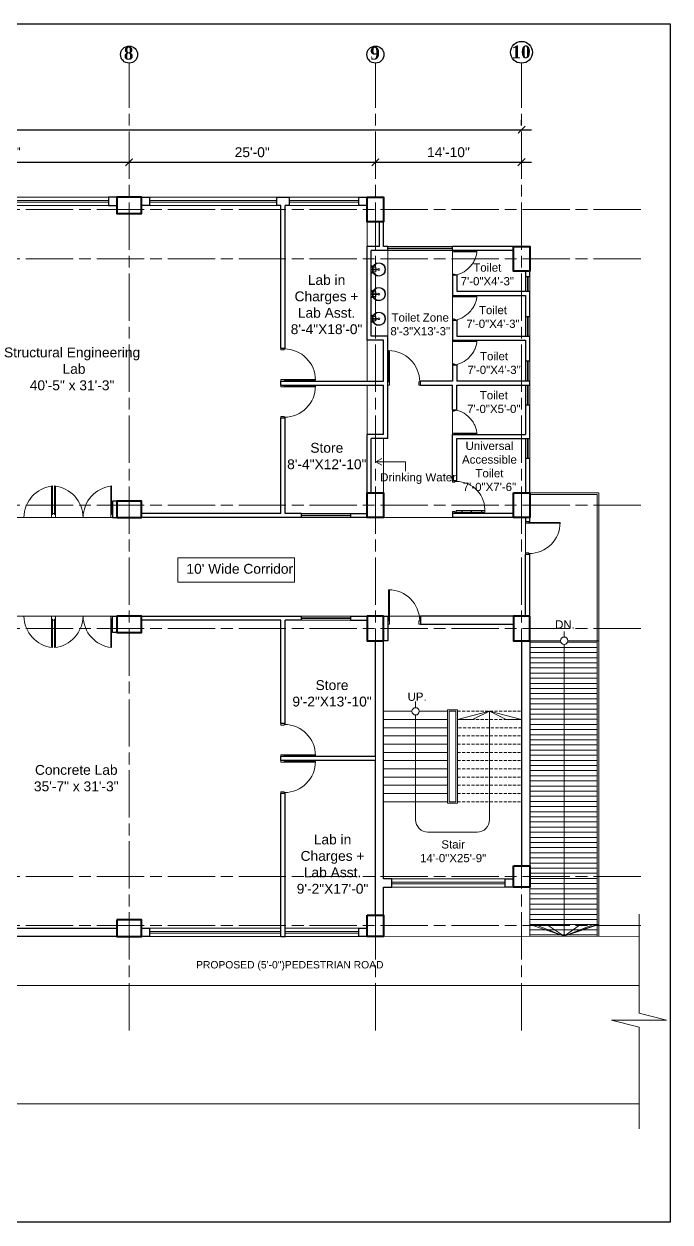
# Model space of a CAD drawing. Header units: inches. Extents: x -12 to 20935469, y -1604 to 24729220.
# Drawn here: x 20857413 to 20858200, y 24723288 to 24724746 of the extents above; entities that cross this region are included whole.
import ezdxf

# ---------------------------------------------------------------- set-up
doc = ezdxf.new("R2010")
doc.units = ezdxf.units.IN
doc.header["$LTSCALE"] = 0.03
doc.header["$MEASUREMENT"] = 0
doc.header["$PDMODE"] = 32
doc.header["$PDSIZE"] = 15
doc.linetypes.add('ACAD_ISO08W100', pattern=[36, 24, -3, 6, -3])
doc.linetypes.add('DASHED2', pattern=[0.375, 0.25, -0.125])
for name, color, linetype, lineweight in [('AV_Text', 7, 'Continuous', 9), ('column', 1, 'Continuous', 40), ('Dim Line', 252, 'Continuous', 13), ('Door', 7, 'Continuous', 18), ('Glass Line', 252, 'Continuous', 9), ('Grid Line', 252, 'Continuous', 18), ('Hatch', 253, 'Continuous', 15), ('Main Wall', 7, 'Continuous', 30), ('RAIL', 23, 'Continuous', 13), ('STAIR', 46, 'Continuous', 15), ('TOILET FIXTURE', 142, 'Continuous', 5), ('wind.', 150, 'Continuous', 20)]:
    doc.layers.add(name, color=color, linetype=linetype, lineweight=lineweight)
doc.layers.add('TEXT', color=7, linetype='Continuous')
doc.styles.add('2', font='swisscl.ttf')
doc.styles.add('RomanS', font='arial.ttf', dxfattribs={"height": 12})
doc.styles.get("Standard").update_dxf_attribs({"font": 'timesbd.ttf'})
doc.dimstyles.new('Aec_Arch_I', dxfattribs={"dimscale": 96, "dimtxt": 12, "dimasz": 0.09375, "dimexe": 0.125, "dimexo": 0.125, "dimgap": 0.0625, "dimtad": 1, "dimdec": 0, "dimzin": 3, "dimdsep": 46, "dimlunit": 4, "dimtxsty": 'RomanS', "dimblk1": 'ARCHTICK', "dimblk2": 'ARCHTICK', "dimsah": 1, "dimcen": 0.09375, "dimdle": 0.125, "dimadec": 0, "dimazin": 0, "dimtfac": 0.75, "dimtdec": 0, "dimtmove": 2, "dimatfit": 3, "dimldrblk": 'ARCHTICK', "dimfxl": 1, "dimfrac": 1, "dimtolj": 1, "dimtzin": 0, "dimarcsym": 0})

# ---------------------------------------------------------------- blocks, each defined once
blk = doc.blocks.new('$D40')
at = {"layer": 'Door'}
for p, q in [((1, 4), (1, 42)), ((2, 0), (2, 42)), ((1, 5), (0, 5)), ((2, 0), (0, 0)), ((2, 4), (1, 4)), ((39, 4), (38, 4)), ((38, 4), (38, 0)), ((40, 0), (38, 0)), ((40, 5), (39, 5)), ((39, 5), (39, 4))]:
    blk.add_line(p, q, dxfattribs=at)
blk.add_arc((1, 4), 38, 0, 90, dxfattribs=at)
blk = doc.blocks.new('sssss-flat-876')
at = {"layer": 'Door', "linetype": 'Continuous', "ltscale": 3}
blk.add_line((3666.5, 84027.2), (3666.5, 84055.7), dxfattribs=at)
at = {"layer": 'Door', "linetype": 'Continuous', "ltscale": 3, "extrusion": (-7.21527e-09, -3.35624e-18, 1), "elevation": 0}
for points in [[(3666.5, 84057.2), (3666.5, 84055.7), (3668.4, 84055.7), (3668.4, 84056.5), (3670.2, 84056.5), (3670.2, 84057.2)], [(3668.4, 84055.7), (3696.2, 84055.7), (3696.2, 84056.5), (3668.4, 84056.5)]]:
    blk.add_lwpolyline(points, close=True, dxfattribs=at)
at = {"layer": 'Door', "linetype": 'Continuous', "ltscale": 3, "flags": 128}
blk.add_lwpolyline([(3670.2, 84027.2, 0.04096), (3675.5, 84028.9, 0.082496), (3684.9, 84034.8, 0.052187), (3689.7, 84040, 0.043988), (3692.9, 84045, 0.036571), (3694.8, 84049.6, 0.034751), (3695.9, 84054.2, 0.011435), (3696.2, 84055.7)], format="xyb", dxfattribs=at)
at = {"layer": 'Door', "linetype": 'Continuous', "ltscale": 3}
blk.add_lwpolyline([(3666.5, 84027.2), (3666.5, 84028.7), (3668.4, 84028.7), (3668.4, 84027.9), (3670.2, 84027.9), (3670.2, 84027.2)], close=True, dxfattribs=at)
blk = doc.blocks.new('Door_45')
at = {"layer": 'Door'}
for p, q in [((1.5, 5), (1.5, 44)), ((1.5, 40), (2.2, 40)), ((2.2, 40), (2.2, 39.5)), ((2.2, 39.5), (2.7, 39.5)), ((2.7, 39.5), (2.7, 40)), ((2.7, 40), (3.5, 40)), ((3.5, 44), (3.5, 5)), ((1.5, 25.8), (2.2, 25.8)), ((2.2, 25.8), (2.2, 25.3)), ((2.2, 25.3), (2.7, 25.3)), ((2.7, 25.8), (3.5, 25.8)), ((2.7, 25.3), (2.7, 25.8)), ((0, 0), (0, 5)), ((0, 5), (1.5, 5)), ((1.5, 12.6), (2.2, 12.6)), ((3.5, 5), (1.5, 5)), ((1.5, 5), (1.5, 3)), ((1.5, 3), (2.5, 3)), ((2.2, 12.6), (2.2, 13.1)), ((2.2, 13.1), (2.7, 13.1)), ((2.5, 3), (2.5, 0)), ((2.7, 13.1), (2.7, 12.6)), ((2.7, 12.6), (3.5, 12.6)), ((42.5, 3), (42.5, 0)), ((43.5, 3), (42.5, 3)), ((45, 5), (43.5, 5)), ((43.5, 5), (43.5, 3)), ((45, 0), (45, 5)), ((2.5, 0), (0, 0)), ((42.5, 0), (45, 0))]:
    blk.add_line(p, q, dxfattribs=at)
blk.add_arc((4.7, 5.3), 38.8, 359.6233, 94.6685, dxfattribs=at)
blk = doc.blocks.new('7-flat-72')
at = {"layer": 'Glass Line', "color": 8, "ltscale": 20}
for p, q in [((-64478.7, 376960.5), (-64480.3, 376960.5)), ((-64480.3, 376959.5), (-64480.3, 376960.5)), ((-64480.3, 376959.5), (-64480.3, 376960.5)), ((-64478.7, 376959.5), (-64480.3, 376959.5)), ((-64480.3, 376959.1), (-64480.3, 376959.4)), ((-64478.7, 376959.4), (-64480.3, 376959.4)), ((-64478.7, 376959.1), (-64480.3, 376959.1)), ((-64480.2, 376959.4), (-64480.2, 376959.5)), ((-64480.1, 376959.5), (-64480.1, 376960.5)), ((-64479.9, 376959.5), (-64479.9, 376960.5)), ((-64479.5, 376959.5), (-64479.5, 376960.5)), ((-64479.1, 376959.5), (-64479.1, 376960.5)), ((-64478.9, 376959.5), (-64478.9, 376960.5)), ((-64478.9, 376959.4), (-64478.9, 376959.5)), ((-64478.8, 376959.5), (-64478.8, 376960.5)), ((-64478.7, 376959.5), (-64478.7, 376960.5)), ((-64478.7, 376959.1), (-64478.7, 376959.4)), ((-64475.1, 376959.4), (-64476.9, 376959.4)), ((-64476.9, 376959.1), (-64476.9, 376959.4)), ((-64475.1, 376959.1), (-64476.9, 376959.1)), ((-64476.6, 376959.4), (-64476.6, 376966.6)), ((-64475.5, 376966.6), (-64476.6, 376966.6)), ((-64475.5, 376959.4), (-64475.5, 376966.6)), ((-64475.1, 376959.1), (-64475.1, 376959.4)), ((-64473.3, 376960.5), (-64471.7, 376960.5)), ((-64473.3, 376959.5), (-64473.3, 376960.5)), ((-64473.3, 376959.5), (-64473.3, 376960.5)), ((-64473.3, 376959.5), (-64471.7, 376959.5)), ((-64473.3, 376959.1), (-64473.3, 376959.4)), ((-64473.3, 376959.4), (-64471.7, 376959.4)), ((-64473.3, 376959.1), (-64471.7, 376959.1)), ((-64473.1, 376959.5), (-64473.1, 376960.5)), ((-64473.1, 376959.4), (-64473.1, 376959.5)), ((-64472.9, 376959.5), (-64472.9, 376960.5)), ((-64472.5, 376959.5), (-64472.5, 376960.5)), ((-64472.1, 376959.5), (-64472.1, 376960.5)), ((-64471.9, 376959.5), (-64471.9, 376960.5)), ((-64471.9, 376959.4), (-64471.9, 376959.5)), ((-64471.8, 376959.5), (-64471.8, 376960.5)), ((-64471.7, 376959.5), (-64471.7, 376960.5)), ((-64471.7, 376959.1), (-64471.7, 376959.4))]:
    blk.add_line(p, q, dxfattribs=at)
blk.add_circle((-64476, 376968.4, 0), 1.08, dxfattribs=at)
for radius, start, end in [(8.1, 273.8334, 266.1883), (7.55, 274.115, 265.9068)]:
    blk.add_arc((-64476, 376968.4, 0), radius, start, end, dxfattribs=at)
blk = doc.blocks.new('SFSFSFS-flat-72')
at = {"layer": 'TOILET FIXTURE', "ltscale": 0.2}
blk.add_lwpolyline([(-3918.5, -3608.1), (-3918.5, -3602.7), (-3923.9, -3602.7), (-3923.9, -3608.1)], close=True, dxfattribs=at)
at = {"layer": 'TOILET FIXTURE', "ltscale": 20}
blk.add_blockref('7-flat-72', (60554.8, -380567.2), dxfattribs=at)
blk = doc.blocks.new('_ArchTick')
at = {"color": 0, "linetype": 'ByBlock', "lineweight": 35, "const_width": 0.15}
blk.add_lwpolyline([(-0.5, -0.5), (0.5, 0.5)], dxfattribs=at)
blk = doc.blocks.new('*D23')
at = {"layer": 'Defpoints', "color": 0, "transparency": 16777216}
for p in [(20832166.8, 24724578.2), (20832473.8, 24724578.2), (20832473.8, 24724578.2)]:
    blk.add_point(p, dxfattribs=at)
at = {"layer": 'Dim Line', "color": 0, "lineweight": -2, "transparency": 16777216}
for p, q in [((20832154.8, 24724578.2), (20832485.8, 24724578.2)), ((20832166.8, 24724566.2), (20832166.8, 24724566.2)), ((20832473.8, 24724566.2), (20832473.8, 24724566.2))]:
    blk.add_line(p, q, dxfattribs=at)
at = {"layer": 'Dim Line', "color": 0, "lineweight": -2, "transparency": 16777216, "xscale": 9, "yscale": 9, "zscale": 9, "rotation": 180}
blk.add_blockref('_ArchTick', (20832166.8, 24724578.2), dxfattribs=at)
at = {"layer": 'Dim Line', "color": 0, "lineweight": -2, "transparency": 16777216, "xscale": 9, "yscale": 9, "zscale": 9}
blk.add_blockref('_ArchTick', (20832473.8, 24724578.2), dxfattribs=at)
at = {"layer": 'Dim Line', "color": 0, "transparency": 16777216, "insert": (20832320.3, 24724590.3), "char_height": 12, "attachment_point": 5, "style": 'RomanS'}
blk.add_mtext('\\A1;25\'-7"', dxfattribs=at)
blk = doc.blocks.new('*D10')
at = {"layer": 'Defpoints', "color": 0, "transparency": 16777216}
for p in [(20832473.8, 24724578.2), (20832773.8, 24724578.2), (20832773.8, 24724578.2)]:
    blk.add_point(p, dxfattribs=at)
at = {"layer": 'Dim Line', "color": 0, "lineweight": -2, "transparency": 16777216}
blk.add_line((20832461.8, 24724578.2), (20832785.8, 24724578.2), dxfattribs=at)
at = {"layer": 'Dim Line', "color": 0, "lineweight": -2, "transparency": 16777216, "xscale": 9, "yscale": 9, "zscale": 9, "rotation": 180}
blk.add_blockref('_ArchTick', (20832473.8, 24724578.2), dxfattribs=at)
at = {"layer": 'Dim Line', "color": 0, "lineweight": -2, "transparency": 16777216, "xscale": 9, "yscale": 9, "zscale": 9}
blk.add_blockref('_ArchTick', (20832773.8, 24724578.2), dxfattribs=at)
at = {"layer": 'Dim Line', "color": 0, "transparency": 16777216, "insert": (20832623.8, 24724590.3), "char_height": 12, "attachment_point": 5, "style": 'RomanS'}
blk.add_mtext('\\A1;25\'-0"', dxfattribs=at)
blk = doc.blocks.new('*D11')
at = {"layer": 'Defpoints', "color": 0, "transparency": 16777216}
for p in [(20832773.8, 24724578.2), (20832951.8, 24724578.2), (20832951.8, 24724578.2)]:
    blk.add_point(p, dxfattribs=at)
at = {"layer": 'Dim Line', "color": 0, "lineweight": -2, "transparency": 16777216}
for p, q in [((20832761.8, 24724578.2), (20832963.8, 24724578.2)), ((20832951.8, 24724566.2), (20832951.8, 24724566.2))]:
    blk.add_line(p, q, dxfattribs=at)
at = {"layer": 'Dim Line', "color": 0, "lineweight": -2, "transparency": 16777216, "xscale": 9, "yscale": 9, "zscale": 9, "rotation": 180}
blk.add_blockref('_ArchTick', (20832773.8, 24724578.2), dxfattribs=at)
at = {"layer": 'Dim Line', "color": 0, "lineweight": -2, "transparency": 16777216, "xscale": 9, "yscale": 9, "zscale": 9}
blk.add_blockref('_ArchTick', (20832951.8, 24724578.2), dxfattribs=at)
at = {"layer": 'Dim Line', "color": 0, "transparency": 16777216, "insert": (20832862.8, 24724590.3), "char_height": 12, "attachment_point": 5, "style": 'RomanS'}
blk.add_mtext('\\A1;14\'-10"', dxfattribs=at)
blk = doc.blocks.new('*D13')
at = {"layer": 'Defpoints', "color": 0, "transparency": 16777216}
for p in [(20830948.3, 24724610.7), (20832951.8, 24724617.8), (20832951.8, 24724610.7)]:
    blk.add_point(p, dxfattribs=at)
at = {"layer": 'Dim Line', "color": 0, "lineweight": -2, "transparency": 16777216}
for p, q in [((20830948.3, 24724622.7), (20830948.3, 24724629.8)), ((20832951.8, 24724622.7), (20832951.8, 24724629.8)), ((20830936.3, 24724617.8), (20832963.8, 24724617.8))]:
    blk.add_line(p, q, dxfattribs=at)
at = {"layer": 'Dim Line', "color": 0, "lineweight": -2, "transparency": 16777216, "xscale": 9, "yscale": 9, "zscale": 9, "rotation": 180}
blk.add_blockref('_ArchTick', (20830948.3, 24724617.8), dxfattribs=at)
at = {"layer": 'Dim Line', "color": 0, "lineweight": -2, "transparency": 16777216, "xscale": 9, "yscale": 9, "zscale": 9}
blk.add_blockref('_ArchTick', (20832951.8, 24724617.8), dxfattribs=at)
at = {"layer": 'Dim Line', "color": 0, "transparency": 16777216, "insert": (20831950, 24724629.9), "char_height": 12, "attachment_point": 5, "style": 'RomanS'}
blk.add_mtext('\\A1;166\'-11"', dxfattribs=at)
blk = doc.blocks.new('fff')
at = {"layer": 'Grid Line', "color": 252, "linetype": 'ACAD_ISO08W100', "lineweight": 9, "ltscale": 80, "true_color": 0x939598}
for p, q in [((20832473.8, 24723521.1), (20832473.8, 24724698.8)), ((20832773.8, 24723521.1), (20832773.8, 24724698.8)), ((20832951.8, 24723521.1), (20832951.8, 24724698.8)), ((20833096.9, 24724520.6), (20830726.1, 24724520.6)), ((20833096.9, 24724460.6), (20830726.1, 24724460.6)), ((20833096.9, 24724160.7), (20830726.1, 24724160.7)), ((20833096.9, 24724010.7), (20830726.1, 24724010.7)), ((20833096.9, 24723708.7), (20830726.1, 24723708.7)), ((20833096.9, 24723648.8), (20830726.1, 24723648.8))]:
    blk.add_line(p, q, dxfattribs=at)
at = {"layer": 'Dim Line'}
for base, p1, p2, picture, middle in [((20832951.7523, 24724617.8128), (20830948.3088, 24724610.7482), (20832951.7523, 24724610.7482), '*D13', (20831950.0306, 24724629.9397)), ((20832473.8, 24724578.2), (20832166.8, 24724578.2), (20832473.8, 24724578.2), '*D23', (20832320.3, 24724590.3)), ((20832773.8, 24724578.2), (20832473.8, 24724578.2), (20832773.8, 24724578.2), '*D10', (20832623.8, 24724590.3)), ((20832951.8, 24724578.2), (20832773.8, 24724578.2), (20832951.8, 24724578.2), '*D11', (20832862.8, 24724590.3))]:
    dim = blk.add_linear_dim(base=base, p1=p1, p2=p2, dimstyle='Aec_Arch_I', dxfattribs=at)
    dim.commit()
    dim.dimension.update_dxf_attribs({"geometry": picture, "text_midpoint": middle})

msp = doc.modelspace()

# ---------------------------------------------------------------- hatches: boundary and pattern name
at = {"layer": 'STAIR', "lineweight": 5}
h = msp.add_hatch(dxfattribs=at)
h.set_pattern_fill('ANSI31', color=253, scale=50, angle=135)
h.set_pattern_definition([(180, (25067.7034, -4e-09), (-4e-16, -6.25), [])])
edge = h.paths.add_edge_path()
edge.add_arc((20858071.5, 24723995.7), 4.45, 180, 360)
edge.add_line((20858075.9, 24723995.7), (20858111.5, 24723995.7))
edge.add_line((20858111.5, 24723995.7), (20858111.5, 24723635.7))
edge.add_line((20858111.5, 24723635.7), (20858029.5, 24723635.7))
edge.add_line((20858029.5, 24723635.7), (20858029.5, 24723995.7))
edge.add_line((20858029.5, 24723995.7), (20858067, 24723995.7))

# ---------------------------------------------------------------- linework, layer by layer
at = {"color": 252, "lineweight": 5}
for p, q in [((20857856.5, 24724366.4), (20857856.5, 24724470.6)), ((20857851.5, 24724175.7), (20857851.5, 24724241.8))]:
    msp.add_line(p, q, dxfattribs=at)
at = {"lineweight": 9}
for p, q in [((20857841.9, 24724213.5), (20857849.2, 24724217.5)), ((20857841.9, 24724213.5), (20857878.1, 24724213.5)), ((20857841.9, 24724213.5), (20857849.2, 24724209.4)), ((20857878.1, 24724213.5), (20857878.1, 24724202.2))]:
    msp.add_line(p, q, dxfattribs=at)
msp.add_line((20857940.5, 24724150.9), (20857935.5, 24724150.9))
at = {"layer": 'column', "lineweight": 40, "ltscale": 20}
for points in [[(20857526.5, 24724535.6), (20857526.5, 24724515.6), (20857556.5, 24724515.6), (20857556.5, 24724535.6)], [(20857831.5, 24724535.6), (20857851.5, 24724535.6), (20857851.5, 24724505.6), (20857831.5, 24724505.6)], [(20858009.5, 24724475.6), (20858029.5, 24724475.6), (20858029.5, 24724445.6), (20858009.5, 24724445.6)], [(20857831.5, 24724175.7), (20857851.5, 24724175.7), (20857851.5, 24724145.7), (20857831.5, 24724145.7)], [(20858009.5, 24724175.7), (20858029.5, 24724175.7), (20858029.5, 24724145.7), (20858009.5, 24724145.7)], [(20857526.5, 24724165.7), (20857526.5, 24724145.7), (20857556.5, 24724145.7), (20857556.5, 24724165.7)], [(20857526.5, 24724025.7), (20857526.5, 24724005.7), (20857556.5, 24724005.7), (20857556.5, 24724025.7)], [(20857851.5, 24724025.7), (20857831.5, 24724025.7), (20857831.5, 24723995.7), (20857851.5, 24723995.7)], [(20858029.5, 24724025.7), (20858009.5, 24724025.7), (20858009.5, 24723995.7), (20858029.5, 24723995.7)], [(20858009.5, 24723721.7), (20858029.5, 24723721.7), (20858029.5, 24723695.7), (20858009.5, 24723695.7)], [(20857526.5, 24723655.7), (20857526.5, 24723635.7), (20857556.5, 24723635.7), (20857556.5, 24723655.7)], [(20857831.5, 24723661.7), (20857851.5, 24723661.7), (20857851.5, 24723635.7), (20857831.5, 24723635.7)]]:
    msp.add_lwpolyline(points, close=True, dxfattribs=at)
at = {"layer": 'Defpoints'}
msp.add_lwpolyline([(20855761.5, 24724746.5), (20858200.3, 24724746.5), (20858200.3, 24723288), (20855761.5, 24723288)], close=True, dxfattribs=at)
at = {"layer": 'Door'}
for p, q in [((20857447.1, 24724145.7), (20857447.1, 24724184.1)), ((20857448.3, 24724149.5), (20857448.3, 24724184.1)), ((20857450.7, 24724149.5), (20857450.7, 24724184.1)), ((20857451.9, 24724145.7), (20857451.9, 24724184.1)), ((20857519.1, 24724145.7), (20857519.1, 24724184.1)), ((20857520.3, 24724149.5), (20857520.3, 24724184.1)), ((20857447.1, 24724149.5), (20857448.3, 24724149.5)), ((20857447.1, 24724145.7), (20857449.5, 24724145.7)), ((20857448.3, 24724150.7), (20857449.5, 24724150.7)), ((20857450.7, 24724150.7), (20857449.5, 24724150.7)), ((20857451.9, 24724145.7), (20857449.5, 24724145.7)), ((20857451.9, 24724149.5), (20857450.7, 24724149.5)), ((20857519.1, 24724149.5), (20857520.3, 24724149.5)), ((20857519.1, 24724145.7), (20857521.5, 24724145.7)), ((20857520.3, 24724150.7), (20857521.5, 24724150.7)), ((20857447.1, 24724025.7), (20857447.1, 24723987.4)), ((20857451.9, 24724025.7), (20857447.1, 24724025.7)), ((20857447.1, 24724021.9), (20857448.3, 24724021.9)), ((20857448.3, 24724021.9), (20857448.3, 24723987.3)), ((20857450.7, 24724020.7), (20857448.3, 24724020.7)), ((20857450.7, 24724021.9), (20857450.7, 24723987.3)), ((20857451.9, 24724021.9), (20857450.7, 24724021.9)), ((20857451.9, 24724025.7), (20857451.9, 24723987.4)), ((20857519.1, 24724025.7), (20857519.1, 24723987.4)), ((20857519.1, 24724025.7), (20857521.5, 24724025.7)), ((20857519.1, 24724021.9), (20857520.3, 24724021.9)), ((20857520.3, 24724021.9), (20857520.3, 24723987.3)), ((20857520.3, 24724020.7), (20857521.5, 24724020.7))]:
    msp.add_line(p, q, dxfattribs=at)
for centre, start, end in [((20857452.5, 24724145.3), 96.2205, 179.4081), ((20857446.5, 24724145.3), 0.5894, 83.777), ((20857524.5, 24724145.3), 96.2205, 179.4081), ((20857452.5, 24724026.1), 180.5919, 263.7795), ((20857446.5, 24724026.1), 276.223, 359.4106), ((20857524.5, 24724026.1), 180.5919, 263.7795)]:
    msp.add_arc(centre, 39, start, end, dxfattribs=at)
at = {"layer": 'Hatch', "lineweight": 5}
for p, q in [((20857831.5, 24724475.6), (20857831.5, 24724505.6)), ((20857831.5, 24724361.4), (20857831.5, 24724311.8)), ((20857831.5, 24724246.8), (20857831.5, 24724306.8))]:
    msp.add_line(p, q, dxfattribs=at)
at = {"layer": 'Hatch'}
for p, q in [((20858029.5, 24723995.7), (20858067, 24723995.7)), ((20858075.9, 24723995.7), (20858113.5, 24723995.7)), ((20858162.6, 24723662.9), (20858162.6, 24723542.2)), ((20857851.5, 24723635.7), (20858162.6, 24723635.8)), ((20858162.6, 24723533.8), (20858129.2, 24723533.8)), ((20858162.6, 24723525.3), (20858129.2, 24723533.8)), ((20858162.6, 24723542.2), (20858196, 24723533.8)), ((20858196, 24723533.8), (20858162.6, 24723533.8)), ((20858162.6, 24723525.3), (20858162.6, 24723401.4)), ((20855832.5, 24723431.8), (20858162.6, 24723431.8))]:
    msp.add_line(p, q, dxfattribs=at)
at = {"layer": 'Hatch', "lineweight": 0}
msp.add_line((20857339.5, 24723575.8), (20858162.6, 24723575.8), dxfattribs=at)
at = {"layer": 'Hatch', "lineweight": 5}
msp.add_lwpolyline([(20857101.5, 24724025.7), (20858024.5, 24724025.7), (20858024.5, 24724145.7), (20857935.5, 24724145.7), (20857851.5, 24724145.7), (20857101.5, 24724145.8)], dxfattribs=at)
at = {"layer": 'Hatch', "lineweight": 0}
msp.add_lwpolyline([(20857601, 24724096.6), (20857742.9, 24724096.6), (20857742.9, 24724067.1), (20857601, 24724067.1)], close=True, dxfattribs=at)
at = {"layer": 'Main Wall', "lineweight": 30}
for p, q in [((20857526.5, 24724535.6), (20857516.5, 24724535.6)), ((20857516.5, 24724535.6), (20857516.5, 24724525.6)), ((20857516.5, 24724525.6), (20857526.5, 24724525.6)), ((20857721.5, 24724525.6), (20857721.5, 24724535.6)), ((20857721.5, 24724535.6), (20857736.5, 24724535.6)), ((20857726.5, 24724525.6), (20857721.5, 24724525.6)), ((20857726.5, 24724351.8), (20857726.5, 24724525.6)), ((20857731.5, 24724351.8), (20857731.5, 24724525.6)), ((20857736.5, 24724525.6), (20857731.5, 24724525.6)), ((20857736.5, 24724535.6), (20857736.5, 24724525.6)), ((20857821.5, 24724535.6), (20857831.5, 24724535.6)), ((20857821.5, 24724525.6), (20857821.5, 24724535.6)), ((20857831.5, 24724525.6), (20857821.5, 24724525.6)), ((20857846.5, 24724475.6), (20857846.5, 24724505.6)), ((20857851.5, 24724475.6), (20857851.5, 24724505.6)), ((20857831.5, 24724361.4), (20857831.5, 24724475.6)), ((20857846.5, 24724475.6), (20857831.5, 24724475.6)), ((20857836.5, 24724366.4), (20857836.5, 24724470.6)), ((20857856.5, 24724470.6), (20857836.5, 24724470.6)), ((20857856.5, 24724475.6), (20857851.5, 24724475.6)), ((20857856.5, 24724470.6), (20857856.5, 24724475.6)), ((20858009.5, 24724475.6), (20857935.5, 24724475.6)), ((20857935.5, 24724470.6), (20857935.5, 24724475.6)), ((20858009.5, 24724470.6), (20857935.5, 24724470.6)), ((20857940.5, 24724440.6), (20857935.5, 24724440.6)), ((20858029.5, 24724439), (20858029.5, 24724445.6)), ((20858029.5, 24724390.4), (20858029.5, 24724421)), ((20857935.5, 24724416), (20858024.5, 24724416)), ((20857935.5, 24724386), (20857940.5, 24724386)), ((20857856.5, 24724366.4), (20857836.5, 24724366.4)), ((20857856.5, 24724311.8), (20857856.5, 24724366.4)), ((20858029.5, 24724335.8), (20858029.5, 24724366.4)), ((20857726.5, 24724351.8), (20857731.5, 24724351.8)), ((20857851.5, 24724361.4), (20857831.5, 24724361.4)), ((20857851.5, 24724311.8), (20857851.5, 24724361.4)), ((20857935.5, 24724361.4), (20858024.5, 24724361.4)), ((20858024.5, 24724361.4), (20858024.5, 24724335.8)), ((20858029.5, 24724335.8), (20858024.5, 24724335.8)), ((20857935.5, 24724331.4), (20857940.5, 24724331.4)), ((20857726.5, 24724306.8), (20857726.5, 24724311.8)), ((20857726.5, 24724311.8), (20857851.5, 24724311.8)), ((20857726.5, 24724306.8), (20857851.5, 24724306.8)), ((20857851.5, 24724246.8), (20857851.5, 24724306.8)), ((20857856.5, 24724241.8), (20857856.5, 24724311.8)), ((20857896.5, 24724306.8), (20857896.5, 24724311.8)), ((20857896.5, 24724306.8), (20857935.5, 24724306.8)), ((20857935.5, 24724276.8), (20857935.5, 24724306.8)), ((20858029.5, 24724311.8), (20857940.5, 24724311.8)), ((20857940.5, 24724306.8), (20858029.5, 24724306.8)), ((20857940.5, 24724276.8), (20857940.5, 24724306.8)), ((20858029.5, 24724306.8), (20858029.5, 24724311.8)), ((20857935.5, 24724276.8), (20857940.5, 24724276.8)), ((20858024.5, 24724282.8), (20858029.5, 24724282.8)), ((20858024.5, 24724282.8), (20858024.5, 24724246.8)), ((20858029.5, 24724241.8), (20858029.5, 24724282.8)), ((20857726.5, 24724150.7), (20857726.5, 24724266.8)), ((20857726.5, 24724266.8), (20857731.5, 24724266.8)), ((20857731.5, 24724150.7), (20857731.5, 24724266.8)), ((20857831.5, 24724175.7), (20857831.5, 24724246.8)), ((20857851.5, 24724246.8), (20857831.5, 24724246.8)), ((20857935.5, 24724190.9), (20857935.5, 24724246.8)), ((20857935.5, 24724246.8), (20858024.5, 24724246.8)), ((20857836.5, 24724175.7), (20857836.5, 24724241.8)), ((20857856.5, 24724241.8), (20857836.5, 24724241.8)), ((20857940.5, 24724190.9), (20857940.5, 24724241.8)), ((20857940.5, 24724241.8), (20858029.5, 24724241.8)), ((20858024.5, 24724217.8), (20858024.5, 24724175.7)), ((20858024.5, 24724217.8), (20858029.5, 24724217.8)), ((20858029.5, 24724175.7), (20858029.5, 24724217.8)), ((20857935.5, 24724190.9), (20857940.5, 24724190.9)), ((20857726.5, 24724150.7), (20857556.5, 24724150.7)), ((20857751.5, 24724145.7), (20857556.5, 24724145.7)), ((20857751.5, 24724150.7), (20857731.5, 24724150.7)), ((20857751.5, 24724145.7), (20857751.5, 24724150.7)), ((20857935.5, 24724150.9), (20858009.5, 24724150.9)), ((20857935.5, 24724150.9), (20857935.5, 24724145.9)), ((20857935.5, 24724145.9), (20858009.5, 24724145.9)), ((20858024.5, 24724025.7), (20858024.5, 24724100.7)), ((20858029.5, 24724100.7), (20858024.5, 24724100.7)), ((20858029.5, 24724100.7), (20858024.5, 24724100.7)), ((20858029.5, 24724025.7), (20858029.5, 24724100.7)), ((20857556.5, 24724025.7), (20857751.5, 24724025.7)), ((20857726.5, 24724020.7), (20857556.5, 24724020.7)), ((20857726.5, 24723894.8), (20857726.5, 24724020.7)), ((20857751.5, 24724020.7), (20857731.5, 24724020.7)), ((20857731.5, 24723894.8), (20857731.5, 24724020.7)), ((20857751.5, 24724025.7), (20857751.5, 24724025.7)), ((20857751.5, 24724020.7), (20857751.5, 24724025.7)), ((20857811.5, 24724020.7), (20857811.5, 24724025.7)), ((20857811.5, 24724025.7), (20857831.5, 24724025.7)), ((20857811.5, 24724020.7), (20857831.5, 24724020.7)), ((20857896.5, 24724025.8), (20858009.5, 24724025.8)), ((20857896.5, 24724025.8), (20857896.5, 24724015.7)), ((20857896.5, 24724015.7), (20858009.5, 24724015.7)), ((20857841.5, 24723854.8), (20857841.5, 24723995.7)), ((20857851.5, 24723705.7), (20857851.5, 24723995.7)), ((20858019.5, 24723995.7), (20858019.5, 24723721.7)), ((20858029.5, 24723995.7), (20858029.5, 24723721.7)), ((20857731.5, 24723894.8), (20857726.5, 24723894.8)), ((20857726.5, 24723849.8), (20857726.5, 24723854.8)), ((20857841.5, 24723854.8), (20857726.5, 24723854.8)), ((20857841.5, 24723849.8), (20857726.5, 24723849.8)), ((20857841.5, 24723661.7), (20857841.5, 24723849.8)), ((20857726.5, 24723635.7), (20857726.5, 24723809.8)), ((20857731.5, 24723809.8), (20857726.5, 24723809.8)), ((20857731.5, 24723635.7), (20857731.5, 24723809.8)), ((20857851.5, 24723661.7), (20857851.5, 24723695.7)), ((20857526.5, 24723635.7), (20857279.5, 24723635.7)), ((20857289.5, 24723645.7), (20857526.5, 24723645.7)), ((20857726.5, 24723635.7), (20857731.5, 24723635.7))]:
    msp.add_line(p, q, dxfattribs=at)
for points in [[(20857556.5, 24724535.6), (20857566.5, 24724535.6), (20857566.5, 24724525.6), (20857556.5, 24724525.6)], [(20857935.5, 24724440.6), (20857935.5, 24724416)], [(20857940.5, 24724440.6), (20857940.5, 24724421), (20858029.5, 24724421)], [(20858024.5, 24724445.6), (20858024.5, 24724439)], [(20858024.5, 24724439), (20858029.5, 24724439)], [(20858024.5, 24724416), (20858024.5, 24724390.4)], [(20857935.5, 24724386), (20857935.5, 24724361.4)], [(20857940.5, 24724386), (20857940.5, 24724366.4), (20858029.5, 24724366.4)], [(20858024.5, 24724390.4), (20858029.5, 24724390.4)], [(20857935.5, 24724331.4), (20857935.5, 24724311.8)], [(20857940.5, 24724331.4), (20857940.5, 24724311.8)], [(20857935.5, 24724311.8), (20857896.5, 24724311.8)], [(20857851.5, 24723695.7), (20857861.5, 24723695.7), (20857861.5, 24723705.7), (20857851.5, 24723705.7)], [(20858009.5, 24723695.7), (20857999.5, 24723695.7), (20857999.5, 24723705.7), (20858009.5, 24723705.7)], [(20857556.5, 24723645.7), (20857566.5, 24723645.7), (20857566.5, 24723635.7), (20857556.5, 24723635.7)], [(20857831.5, 24723635.7), (20857821.5, 24723635.7), (20857821.5, 24723645.7), (20857831.5, 24723645.7)]]:
    msp.add_lwpolyline(points, dxfattribs=at)
for points in [[(20857521.5, 24724145.7), (20857526.5, 24724145.7), (20857526.5, 24724165.7), (20857521.5, 24724165.7)], [(20857811.5, 24724150.7), (20857831.5, 24724150.7), (20857831.5, 24724145.7), (20857811.5, 24724145.7)], [(20858024.5, 24724140.7), (20858029.5, 24724140.7), (20858029.5, 24724145.7), (20858024.5, 24724145.7)], [(20857526.5, 24724005.7), (20857521.5, 24724005.7), (20857521.5, 24724025.7), (20857526.5, 24724025.7)], [(20857856.5, 24723995.7), (20857851.5, 24723995.7), (20857851.5, 24724025.7), (20857856.5, 24724025.7)]]:
    msp.add_lwpolyline(points, close=True, dxfattribs=at)
at = {"layer": 'RAIL', "lineweight": 9}
for p, q in [((20858029.5, 24723650), (20858035.7, 24723650)), ((20858113.5, 24723650), (20858107.3, 24723650))]:
    msp.add_line(p, q, dxfattribs=at)
at = {"layer": 'RAIL', "color": 6, "lineweight": 5}
for points in [[(20857941.5, 24723911.7), (20857929.5, 24723911.7), (20857929.5, 24723797.7), (20857941.5, 24723797.7)], [(20857939.5, 24723909.7), (20857931.5, 24723909.7), (20857931.5, 24723799.7), (20857939.5, 24723799.7)]]:
    msp.add_lwpolyline(points, close=True, dxfattribs=at)
at = {"layer": 'STAIR', "color": 253, "lineweight": 5}
for p, q in [((20858029.5, 24724175.7), (20858113.5, 24724175.7)), ((20858029.5, 24724173.7), (20858111.5, 24724173.7)), ((20858111.5, 24724173.7), (20858111.5, 24723635.7)), ((20858113.5, 24724175.7), (20858113.5, 24723635.7)), ((20858071.5, 24724000.2), (20858071.5, 24724007)), ((20858029.5, 24723695.7), (20858029.5, 24723635.8)), ((20858071.5, 24723635.8), (20858029.5, 24723650)), ((20858035.7, 24723650), (20858071.5, 24723635.8)), ((20858071.5, 24723635.8), (20858113.5, 24723650)), ((20858107.3, 24723650), (20858071.5, 24723635.8))]:
    msp.add_line(p, q, dxfattribs=at)
at = {"layer": 'STAIR', "lineweight": 9}
msp.add_line((20857890.5, 24723921.8), (20857890.5, 24723914.2), dxfattribs=at)
at = {"layer": 'STAIR', "color": 32, "lineweight": 5}
for p, q in [((20857851.5, 24723909.7), (20857886, 24723909.7)), ((20857851.5, 24723899.7), (20857929.5, 24723899.7)), ((20857894.9, 24723909.7), (20857929.5, 24723909.7)), ((20857851.5, 24723889.7), (20857929.5, 24723889.7)), ((20857851.5, 24723879.7), (20857929.5, 24723879.7)), ((20857851.5, 24723869.7), (20857929.5, 24723869.7)), ((20857851.5, 24723859.7), (20857929.5, 24723859.7)), ((20857851.5, 24723849.7), (20857929.5, 24723849.7)), ((20857851.5, 24723839.7), (20857929.5, 24723839.7)), ((20857851.5, 24723829.7), (20857929.5, 24723829.7)), ((20857851.5, 24723819.7), (20857929.5, 24723819.7)), ((20857851.5, 24723809.7), (20857929.5, 24723809.7)), ((20857851.5, 24723799.7), (20857929.5, 24723799.7))]:
    msp.add_line(p, q, dxfattribs=at)
at = {"layer": 'STAIR', "color": 32, "linetype": 'DASHED2', "lineweight": 5, "ltscale": 500}
for p, q in [((20857941.5, 24723909.7), (20858019.5, 24723909.7)), ((20857941.5, 24723899.7), (20858019.5, 24723899.7)), ((20858019.5, 24723889.7), (20857941.5, 24723889.7)), ((20857941.5, 24723879.7), (20858019.5, 24723879.7)), ((20857941.5, 24723869.7), (20858019.5, 24723869.7)), ((20857941.5, 24723859.7), (20858019.5, 24723859.7)), ((20857941.5, 24723849.7), (20858019.5, 24723849.7)), ((20857941.5, 24723839.7), (20858019.5, 24723839.7)), ((20857941.5, 24723829.7), (20858019.5, 24723829.7)), ((20857941.5, 24723819.7), (20858019.5, 24723819.7)), ((20857941.5, 24723809.7), (20858019.5, 24723809.7)), ((20857941.5, 24723799.7), (20858019.5, 24723799.7))]:
    msp.add_line(p, q, dxfattribs=at)
at = {"layer": 'STAIR', "color": 253, "lineweight": 5}
msp.add_lwpolyline([(20858071.5, 24723991.3), (20858071.5, 24723635.8), (20858029.5, 24723650), (20858050.5, 24723649.9), (20858071.5, 24723635.8), (20858111.5, 24723650), (20858091.2, 24723650), (20858071.5, 24723635.8)], dxfattribs=at)
at = {"layer": 'STAIR', "lineweight": 9}
msp.add_lwpolyline([(20857980.5, 24723909.7), (20858019.5, 24723899.7), (20858000.8, 24723899.7), (20857980.5, 24723909.7), (20857941.5, 24723899.7), (20857959.9, 24723899.7), (20857980.5, 24723909.7), (20857980.5, 24723777.7, -0.414214), (20857965.5, 24723762.7), (20857905.5, 24723762.7, -0.414214), (20857890.5, 24723777.7), (20857890.5, 24723905.3)], format="xyb", dxfattribs=at)
at = {"layer": 'STAIR', "color": 253, "lineweight": 5}
msp.add_circle((20858071.5, 24723995.7), 4.45, dxfattribs=at)
at = {"layer": 'STAIR', "lineweight": 9}
msp.add_circle((20857890.5, 24723909.7), 4.45, dxfattribs=at)
at = {"layer": 'TEXT'}
for centre, radius in [((20857541.5, 24724709.2), 10.4), ((20857841.5, 24724709.2), 10.4), ((20858019.5, 24724712), 13.3)]:
    msp.add_circle(centre, radius, dxfattribs=at)
at = {"layer": 'wind.', "lineweight": 5}
for p, q in [((20857516.5, 24724535.6), (20857241.5, 24724535.6)), ((20857516.5, 24724525.6), (20857241.5, 24724525.6)), ((20857566.5, 24724535.6), (20857721.5, 24724535.6)), ((20857566.5, 24724525.6), (20857726.5, 24724525.6)), ((20857731.5, 24724525.6), (20857821.5, 24724525.6)), ((20857935.5, 24724475.6), (20857856.5, 24724475.6)), ((20857935.5, 24724473.6), (20857856.5, 24724473.6)), ((20857935.5, 24724472.6), (20857856.5, 24724472.6)), ((20857935.5, 24724470.6), (20857856.5, 24724470.6)), ((20858024.5, 24724421), (20858024.5, 24724439)), ((20858026.5, 24724421), (20858026.5, 24724439)), ((20858027.5, 24724421), (20858027.5, 24724439)), ((20858029.5, 24724421), (20858029.5, 24724439)), ((20858024.5, 24724366.4), (20858024.5, 24724390.4)), ((20858026.5, 24724366.4), (20858026.5, 24724390.4)), ((20858027.5, 24724366.4), (20858027.5, 24724390.4)), ((20858029.5, 24724366.4), (20858029.5, 24724390.4)), ((20858024.5, 24724311.8), (20858024.5, 24724335.8)), ((20858026.5, 24724311.8), (20858026.5, 24724335.8)), ((20858027.5, 24724311.8), (20858027.5, 24724335.8)), ((20858029.5, 24724311.8), (20858029.5, 24724335.8)), ((20858024.5, 24724282.8), (20858024.5, 24724306.8)), ((20858026.5, 24724282.8), (20858026.5, 24724306.8)), ((20858027.5, 24724282.8), (20858027.5, 24724306.8)), ((20858029.5, 24724282.8), (20858029.5, 24724306.8)), ((20858024.5, 24724217.8), (20858024.5, 24724241.8)), ((20858026.5, 24724217.8), (20858026.5, 24724241.8)), ((20858027.5, 24724217.8), (20858027.5, 24724241.8)), ((20858029.5, 24724217.8), (20858029.5, 24724241.8)), ((20857751.5, 24724150.7), (20857811.5, 24724150.7)), ((20857751.5, 24724148.7), (20857811.5, 24724148.7)), ((20857751.5, 24724147.7), (20857811.5, 24724147.7)), ((20857751.5, 24724145.7), (20857811.5, 24724145.7)), ((20857751.5, 24724025.7), (20857811.5, 24724025.7)), ((20857751.5, 24724023.7), (20857811.5, 24724023.7)), ((20857751.5, 24724022.7), (20857811.5, 24724022.7)), ((20857751.5, 24724020.7), (20857811.5, 24724020.7)), ((20857999.5, 24723705.7), (20857861.1, 24723705.7)), ((20857999.5, 24723701.7), (20857861.5, 24723701.7)), ((20857999.5, 24723699.7), (20857861.5, 24723699.7)), ((20857999.5, 24723695.7), (20857861.5, 24723695.7)), ((20857566.5, 24723645.7), (20857726.5, 24723645.7)), ((20857566.5, 24723641.7), (20857726.5, 24723641.7)), ((20857566.5, 24723641.7), (20857726.5, 24723641.7)), ((20857566.5, 24723639.7), (20857726.5, 24723639.7)), ((20857566.5, 24723639.7), (20857726.5, 24723639.7)), ((20857566.5, 24723635.7), (20857726.5, 24723635.7)), ((20857731.5, 24723645.7), (20857821.5, 24723645.7)), ((20857731.5, 24723641.7), (20857821.5, 24723641.7)), ((20857731.5, 24723641.7), (20857821.5, 24723641.7)), ((20857731.5, 24723639.7), (20857821.5, 24723639.7)), ((20857731.5, 24723635.7), (20857821.5, 24723635.7))]:
    msp.add_line(p, q, dxfattribs=at)
at = {"layer": 'wind.'}
for p, q in [((20857241.5, 24724531.6), (20857516.5, 24724531.7)), ((20857241.5, 24724529.6), (20857516.5, 24724529.7)), ((20857566.5, 24724531.6), (20857721.5, 24724531.7)), ((20857566.5, 24724529.6), (20857721.5, 24724529.7)), ((20857736.5, 24724535.6), (20857821.5, 24724535.6)), ((20857736.5, 24724531.7), (20857821.5, 24724531.7)), ((20857736.5, 24724529.7), (20857821.5, 24724529.7)), ((20858029.5, 24724475.6), (20858029.5, 24724475.6))]:
    msp.add_line(p, q, dxfattribs=at)

# ---------------------------------------------------------------- block references
msp.add_blockref('fff', (25067.7, 0))
at = {"color": 252, "lineweight": 5, "xscale": -1, "rotation": 270}
msp.add_blockref('SFSFSFS-flat-72', (20861444.6, 24728368.8), dxfattribs=at)
at = {"layer": 'Door', "ltscale": 20}
for p in [(20854269, 24640413.4), (20854269, 24640358.8), (20854269, 24640304.2)]:
    msp.add_blockref('sssss-flat-876', p, dxfattribs=at)
at = {"layer": 'Door', "xscale": -1, "rotation": 270}
for p in [(20857726.5, 24724311.8), (20857726.5, 24723854.8)]:
    msp.add_blockref('$D40', p, dxfattribs=at)
at = {"layer": 'Door'}
for p in [(20857856.5, 24724306.8), (20857856.5, 24724015.7)]:
    msp.add_blockref('$D40', p, dxfattribs=at)
at = {"layer": 'Door', "rotation": 270}
for p in [(20857726.5, 24724306.8), (20858024.5, 24724140.7), (20857726.5, 24723849.8)]:
    msp.add_blockref('$D40', p, dxfattribs=at)
at = {"layer": 'Door', "ltscale": 20, "xscale": -1, "rotation": 180}
msp.add_blockref('sssss-flat-876', (20854269, 24808304), dxfattribs=at)
at = {"layer": 'Door', "color": 250, "ltscale": 20, "xscale": -0.8888888888759539, "yscale": 0.8888888888759539, "zscale": 0.8888888888759539, "rotation": 270}
msp.add_blockref('Door_45', (20857935.5, 24724150.9), dxfattribs=at)
at = {"layer": 'TOILET FIXTURE', "ltscale": 20, "xscale": -1, "rotation": 270}
for p in [(20861444.6, 24728338.8), (20861444.6, 24728308.8)]:
    msp.add_blockref('SFSFSFS-flat-72', p, dxfattribs=at)

# ---------------------------------------------------------------- texts
at = {"layer": 'AV_Text', "ltscale": 20, "insert": (20857856.5, 24723605.7), "char_height": 9, "width": 238.55, "attachment_point": 3}
msp.add_mtext('\\pxqc;{\\fArial CE|b0|i0|c0|p34;PROPOSED (5\'-0")PEDESTRIAN ROAD }', dxfattribs=at)
at = {"layer": 'TEXT', "char_height": 15.44, "width": 227.458, "attachment_point": 8, "rotation": 0}
for s, insert in [('\\A1;8', (20857541, 24724702.9)), ('\\A1;9', (20857841, 24724702.9)), ('\\A1;10', (20858018.9, 24724704.5))]:
    msp.add_mtext(s, dxfattribs=dict(at, insert=insert))
at = {"layer": 'TEXT', "color": 30, "lineweight": 5, "ltscale": 20, "attachment_point": 2, "style": '2'}
for s, width, gutter_width, insert, char_height in [('{\\fArial|b0|i0|c0|p34;\\C0;Toilet \\P7\'-0"X4\'-3"}', 104.76, 0.5, (20857977.8, 24724455), 10), ('{\\fArial|b0|i0|c0|p34;\\C0;Lab in Charges + Lab Asst. \\P8\'-4"X18\'-0"}', 97.777, 0.5, (20857782, 24724440.9), 12), ('{\\fArial|b0|i0|c0|p34;\\C0;Toilet Zone\\P8\'-3"X13\'-3"}', 104.76, 0.5, (20857896.1, 24724394.1), 10), ('{\\fArial|b0|i0|c0|p34;\\C0;Toilet \\P7\'-0"X4\'-3"}', 104.76, 0.5, (20857984.7, 24724403.2), 10), ('\\pxsm1;{\\fArial|b0|i0|c0|p34;\\C0;Structural Engineering\\P Lab\\P40\'-5" x 31\'-3" }', 235.592, 0.75, (20857472.1, 24724352.6), 12), ('{\\fArial|b0|i0|c0|p34;\\C0;Toilet \\P7\'-0"X4\'-3"}', 104.76, 0.5, (20857986, 24724347.1), 10), ('{\\fArial|b0|i0|c0|p34;\\C0;Toilet \\P7\'-0"X5\'-0"}', 104.76, 0.5, (20857985.7, 24724299.5), 10), ('{\\fArial|b0|i0|c0|p34;\\C0;Store\\P8\'-4"X12\'-10"}', 104.76, 0.5, (20857782.3, 24724236.5), 12), ('{\\fArial|b0|i0|c0|p34;\\C0;Universal Accessible Toilet\\P7\'-0"X7\'-6"}', 88.036, 0.35, (20857980.4, 24724237.9), 10), ('\\pxsm1;{\\fArial|b0|i0|c0|p34;\\C0;Drinking Water }', 88.563, 0.282, (20857893.5, 24724199.6), 10), ("\\pxsm1,qc;{\\fArial|b0|i0|c0|p34;\\C0;10' Wide Corridor}", 227.89, 0.75, (20857676.3, 24724089.2), 12), ('{\\fArial|b0|i0|c0|p34;\\C0;DN.}', 104.76, 0.5, (20858072.4, 24724020.5), 10), ('{\\fArial|b0|i0|c0|p34;\\C0;Store\\P9\'-2"X13\'-10"}', 104.76, 0.5, (20857788.7, 24723947.6), 12), ('{\\fArial|b0|i0|c0|p34;\\C0;UP.}', 104.76, 0.5, (20857892.3, 24723932.5), 10), ('\\pxsm1,qc;{\\fArial|b0|i0|c0|p34;\\C0;Concrete Lab\\P35\'-7" x 31\'-3" }', 235.592, 0.75, (20857477.2, 24723844.4), 12), ('{\\fArial|b0|i0|c0|p34;\\C0;Lab in Charges + Lab Asst. \\P9\'-2"X17\'-0"}', 104.76, 0.5, (20857789.3, 24723759.7), 12), ('{\\fArial|b0|i0|c0|p34;\\C0;Stair\\P14\'-0"X25\'-9"}', 104.76, 0.5, (20857936.2, 24723752.7), 10)]:
    msp.add_mtext_dynamic_manual_height_columns(s, width=width, gutter_width=gutter_width, heights=[0], dxfattribs=dict(at, insert=insert, char_height=char_height))

doc.saveas('drawing.dxf')
